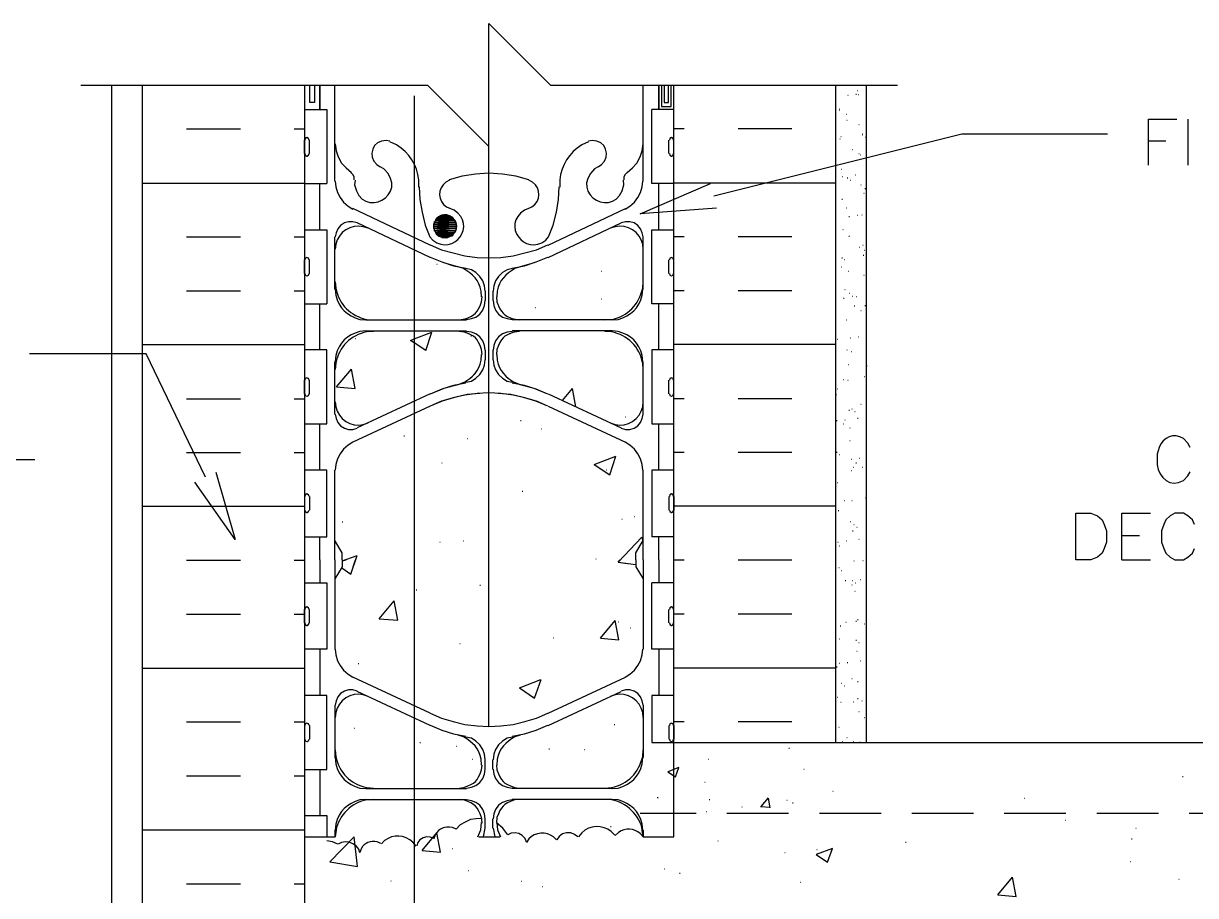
# Model space of a CAD drawing. Header units: millimetres. Extents: x 14 to 201, y 16 to 268.
# Drawn here: x 79 to 139.4, y 199.4 to 244.3 of the extents above; entities that cross this region are included whole.
import ezdxf

# ---------------------------------------------------------------- set-up
doc = ezdxf.new("R2010")
doc.units = ezdxf.units.MM
doc.layers.get('0').update_dxf_attribs({"linetype": 'CONTINUOUS'})

msp = doc.modelspace()

# ---------------------------------------------------------------- linework, layer by layer
at = {"color": 0}
for p, q in [((102.975, 237.976), (102.975, 244.326)), ((102.975, 244.326), (106.15, 241.151)), ((81.9573, 241.151), (99.8001, 241.151)), ((83.5448, 99.8224), (83.5448, 241.151)), ((85.1323, 188.108), (85.1323, 241.151)), ((93.4724, 241.151), (93.4724, 188.108)), ((93.7465, 240.242), (93.7465, 241.151)), ((93.9793, 241.151), (93.9793, 240.242)), ((94.2552, 239.882), (94.2552, 241.151)), ((94.2552, 241.151), (94.2552, 239.882)), ((95.0376, 236.198), (95.0376, 241.151)), ((99.8001, 241.151), (102.975, 237.976)), ((106.15, 241.151), (124.015, 241.151)), ((110.913, 236.198), (110.913, 241.151)), ((111.718, 239.882), (111.718, 241.151)), ((111.718, 241.151), (111.718, 239.882)), ((111.867, 241.151), (111.867, 240.052)), ((111.993, 241.151), (111.993, 240.242)), ((112.226, 240.242), (112.226, 241.151)), ((112.353, 240.052), (112.353, 241.151)), ((112.5, 207.264), (112.5, 241.151)), ((120.84, 207.264), (120.84, 241.151)), ((122.428, 207.264), (122.428, 241.151)), ((99.1235, 240.602), (99.1235, 115.083)), ((93.4724, 239.882), (94.6146, 239.882)), ((93.9793, 240.242), (93.7465, 240.242)), ((94.6146, 239.882), (94.6146, 236.072)), ((112.5, 239.882), (111.358, 239.882)), ((111.358, 236.072), (111.358, 239.882)), ((111.867, 240.052), (112.353, 240.052)), ((111.993, 240.242), (112.226, 240.242)), ((136.948, 237.024), (136.948, 239.396)), ((136.948, 239.396), (138.409, 239.396)), ((138.981, 239.396), (138.981, 237.024)), ((114.554, 235.436), (127.339, 238.633)), ((127.339, 238.633), (134.831, 238.633)), ((93.4724, 237.617), (93.4724, 238.315)), ((93.4724, 238.146), (93.4932, 238.146)), ((93.5136, 238.401), (93.4932, 238.315)), ((93.599, 238.442), (93.5136, 238.401)), ((93.6833, 238.401), (93.599, 238.442)), ((93.599, 238.442), (93.6198, 238.442)), ((93.7052, 238.315), (93.6833, 238.401)), ((93.726, 237.617), (93.726, 238.315)), ((95.0599, 238.125), (95.1011, 237.765)), ((97.875, 238.252), (97.6835, 238.294)), ((98.2126, 238.062), (97.875, 238.231)), ((102.975, 208.089), (102.975, 237.976)), ((108.099, 238.231), (107.76, 238.062)), ((108.289, 238.294), (108.099, 238.252)), ((110.871, 237.765), (110.913, 238.125)), ((112.247, 237.617), (112.247, 238.315)), ((112.29, 238.401), (112.267, 238.315)), ((112.373, 238.442), (112.29, 238.401)), ((112.373, 238.442), (112.396, 238.442)), ((112.459, 238.401), (112.373, 238.442)), ((112.48, 238.315), (112.459, 238.401)), ((112.5, 237.617), (112.5, 238.315)), ((112.5, 238.146), (112.522, 238.146)), ((136.948, 238.274), (137.837, 238.274)), ((93.4724, 237.808), (93.4932, 237.808)), ((93.4932, 237.617), (93.5136, 237.532)), ((93.5136, 237.532), (93.599, 237.49)), ((93.599, 237.49), (93.6833, 237.532)), ((93.599, 237.49), (93.6198, 237.49)), ((93.6833, 237.532), (93.7052, 237.617)), ((95.1011, 237.765), (95.2073, 237.447)), ((95.2073, 237.447), (95.3767, 237.13)), ((110.596, 237.13), (110.765, 237.447)), ((110.765, 237.447), (110.871, 237.765)), ((112.267, 237.617), (112.29, 237.532)), ((112.29, 237.532), (112.373, 237.49)), ((112.373, 237.49), (112.459, 237.532)), ((112.373, 237.49), (112.396, 237.49)), ((112.459, 237.532), (112.48, 237.617)), ((112.5, 237.808), (112.522, 237.808)), ((95.3767, 237.13), (95.6098, 236.877)), ((95.6098, 236.877), (95.8854, 236.644)), ((97.1973, 237.046), (97.3667, 236.94)), ((97.5568, 236.834), (97.3667, 236.94)), ((108.606, 236.94), (108.416, 236.834)), ((108.606, 236.94), (108.775, 237.046)), ((110.087, 236.644), (110.363, 236.877)), ((110.363, 236.877), (110.596, 237.13)), ((95.0599, 236.198), (95.0807, 235.902)), ((95.9693, 236.538), (95.8631, 236.644)), ((96.0328, 236.411), (95.9693, 236.538)), ((96.0328, 236.262), (96.0328, 236.411)), ((96.0755, 236.241), (96.0547, 236.008)), ((99.3567, 235.882), (99.3567, 236.262)), ((100.944, 236.241), (100.754, 236.135)), ((101.6, 236.454), (100.922, 236.262)), ((102.278, 236.558), (101.6, 236.454)), ((102.975, 236.601), (102.278, 236.558)), ((103.674, 236.558), (102.975, 236.601)), ((104.352, 236.454), (103.674, 236.558)), ((105.029, 236.262), (104.352, 236.454)), ((105.22, 236.135), (105.029, 236.241)), ((106.616, 236.262), (106.616, 235.882)), ((109.918, 236.008), (109.897, 236.241)), ((109.983, 236.538), (109.918, 236.411)), ((109.918, 236.411), (109.918, 236.262)), ((110.087, 236.644), (109.983, 236.538)), ((110.871, 235.902), (110.892, 236.198)), ((93.4724, 236.072), (94.6146, 236.072)), ((94.2552, 233.679), (94.2552, 236.072)), ((95.0807, 235.902), (95.166, 235.606)), ((95.166, 235.606), (95.3135, 235.353)), ((99.3771, 235.902), (99.4198, 235.246)), ((106.553, 235.246), (106.595, 235.902)), ((110.639, 235.353), (110.786, 235.606)), ((110.765, 234.505), (114.384, 236.072)), ((110.786, 235.606), (110.871, 235.902)), ((112.5, 236.072), (111.358, 236.072)), ((111.718, 233.679), (111.718, 236.072)), ((95.3135, 235.353), (95.4828, 235.119)), ((95.4828, 235.119), (95.7157, 234.907)), ((95.7157, 234.907), (95.9693, 234.76)), ((99.4198, 235.246), (99.526, 234.59)), ((106.446, 234.59), (106.553, 235.246)), ((109.983, 234.76), (110.236, 234.907)), ((110.236, 234.907), (110.469, 235.119)), ((110.469, 235.119), (110.639, 235.353)), ((99.949, 232.897), (95.9693, 234.781)), ((99.949, 232.897), (95.9693, 234.781)), ((99.526, 234.59), (99.6957, 233.934)), ((101.134, 234.272), (100.266, 234.272)), ((100.266, 234.272), (101.22, 234.188)), ((100.266, 234.272), (101.134, 234.272)), ((101.071, 234.337), (100.352, 234.337)), ((100.352, 234.337), (101.134, 234.272)), ((100.352, 234.337), (101.071, 234.337)), ((100.965, 234.4), (100.435, 234.4)), ((100.435, 234.4), (101.071, 234.337)), ((100.435, 234.4), (100.965, 234.4)), ((100.858, 234.442), (100.542, 234.442)), ((100.542, 234.442), (100.965, 234.4)), ((100.542, 234.442), (100.858, 234.442)), ((100.648, 234.464), (100.858, 234.442)), ((100.648, 234.464), (100.754, 234.464)), ((100.754, 234.464), (100.858, 234.442)), ((100.795, 234.866), (100.987, 234.781)), ((100.858, 234.442), (100.965, 234.4)), ((101.177, 234.696), (100.965, 234.781)), ((100.965, 234.4), (101.071, 234.337)), ((101.071, 234.337), (101.134, 234.272)), ((101.134, 234.272), (101.22, 234.188)), ((105.008, 234.781), (104.796, 234.696)), ((104.987, 234.781), (105.178, 234.866)), ((106.023, 232.897), (110.003, 234.781)), ((106.023, 232.897), (110.003, 234.781)), ((106.279, 233.934), (106.446, 234.59)), ((114.703, 234.801), (110.765, 234.505)), ((93.4724, 233.679), (94.6146, 233.679)), ((94.6146, 233.679), (94.6146, 229.871)), ((95.1865, 233.743), (95.1011, 233.532)), ((95.334, 233.912), (95.1865, 233.743)), ((95.5255, 234.041), (95.334, 233.912)), ((95.7365, 234.104), (95.5255, 234.041)), ((95.9693, 234.104), (95.7365, 234.104)), ((96.1817, 234.041), (95.9693, 234.104)), ((99.949, 232.261), (96.1817, 234.041)), ((99.949, 232.261), (96.1817, 234.041)), ((96.7535, 233.765), (96.4985, 233.849)), ((96.7535, 233.765), (96.4985, 233.849)), ((99.6957, 233.934), (99.9285, 233.32)), ((100.182, 234.124), (100.119, 233.955)), ((101.283, 233.976), (100.119, 233.976)), ((100.119, 233.976), (101.304, 233.871)), ((100.119, 233.976), (101.283, 233.976)), ((100.119, 233.955), (100.119, 233.785)), ((101.304, 233.871), (100.119, 233.871)), ((100.119, 233.871), (101.283, 233.765)), ((100.119, 233.871), (101.304, 233.871)), ((100.119, 233.785), (100.182, 233.616)), ((101.283, 233.765), (100.119, 233.765)), ((100.119, 233.765), (101.261, 233.659)), ((100.119, 233.765), (101.283, 233.765)), ((101.261, 234.082), (100.139, 234.082)), ((100.139, 234.082), (101.283, 233.976)), ((100.139, 234.082), (101.261, 234.082)), ((101.22, 234.188), (100.203, 234.188)), ((100.203, 234.188), (101.261, 234.082)), ((100.203, 234.188), (101.22, 234.188)), ((101.283, 234.041), (101.197, 234.208)), ((101.197, 233.532), (101.283, 233.702)), ((101.22, 234.188), (101.261, 234.082)), ((101.261, 234.082), (101.283, 233.976)), ((101.283, 233.765), (101.261, 233.659)), ((101.304, 233.871), (101.283, 234.041)), ((101.283, 233.976), (101.304, 233.871)), ((101.283, 233.702), (101.304, 233.871)), ((101.304, 233.871), (101.283, 233.765)), ((106.023, 232.261), (109.791, 234.041)), ((106.023, 232.261), (109.791, 234.041)), ((106.046, 233.32), (106.279, 233.934)), ((109.474, 233.849), (109.221, 233.765)), ((109.474, 233.849), (109.221, 233.765)), ((110.003, 234.104), (109.791, 234.041)), ((110.236, 234.104), (110.003, 234.104)), ((110.447, 234.041), (110.236, 234.104)), ((110.639, 233.912), (110.447, 234.041)), ((110.786, 233.743), (110.639, 233.912)), ((110.871, 233.532), (110.786, 233.743)), ((111.358, 229.871), (111.358, 233.679)), ((111.358, 233.679), (112.5, 233.679)), ((95.0376, 230.633), (95.0376, 233.32)), ((95.1011, 233.532), (95.0599, 233.32)), ((99.9285, 233.32), (100.076, 233.15)), ((101.261, 233.659), (100.139, 233.659)), ((100.139, 233.659), (101.22, 233.553)), ((100.139, 233.659), (101.261, 233.659)), ((100.182, 233.616), (100.266, 233.469)), ((101.22, 233.553), (100.203, 233.553)), ((100.203, 233.553), (101.134, 233.469)), ((100.203, 233.553), (101.22, 233.553)), ((100.266, 233.469), (100.415, 233.363)), ((101.134, 233.469), (100.266, 233.469)), ((100.266, 233.469), (101.071, 233.383)), ((100.266, 233.469), (101.134, 233.469)), ((101.071, 233.383), (100.352, 233.383)), ((100.352, 233.383), (100.965, 233.342)), ((100.352, 233.383), (101.071, 233.383)), ((100.415, 233.363), (100.584, 233.299)), ((100.965, 233.342), (100.435, 233.342)), ((100.435, 233.342), (100.858, 233.299)), ((100.435, 233.342), (100.965, 233.342)), ((100.858, 233.299), (100.542, 233.299)), ((100.542, 233.299), (100.754, 233.279)), ((100.542, 233.299), (100.858, 233.299)), ((100.584, 233.299), (100.754, 233.279)), ((100.754, 233.279), (100.648, 233.279)), ((100.754, 233.279), (100.922, 233.32)), ((100.858, 233.299), (100.754, 233.279)), ((100.965, 233.342), (100.858, 233.299)), ((100.922, 233.32), (101.071, 233.405)), ((101.071, 233.383), (100.965, 233.342)), ((101.071, 233.405), (101.197, 233.532)), ((101.134, 233.469), (101.071, 233.383)), ((101.22, 233.553), (101.134, 233.469)), ((101.261, 233.659), (101.22, 233.553)), ((105.897, 233.15), (106.046, 233.32)), ((110.913, 233.32), (110.871, 233.532)), ((110.913, 230.633), (110.913, 233.32)), ((95.0807, 232.94), (95.0599, 232.684)), ((95.0807, 232.94), (95.0599, 232.684)), ((99.949, 232.917), (100.521, 232.664)), ((100.521, 232.664), (101.134, 232.494)), ((101.134, 232.494), (101.727, 232.347)), ((104.225, 232.347), (104.818, 232.494)), ((104.818, 232.494), (105.431, 232.664)), ((105.431, 232.664), (106.003, 232.917)), ((110.913, 232.684), (110.892, 232.94)), ((110.913, 232.684), (110.892, 232.94)), ((93.4724, 231.436), (93.4724, 232.135)), ((93.4724, 231.965), (93.4932, 231.965)), ((93.5136, 232.22), (93.4932, 232.135)), ((93.599, 232.261), (93.5136, 232.22)), ((93.6833, 232.22), (93.599, 232.261)), ((93.599, 232.261), (93.6198, 232.261)), ((93.7052, 232.135), (93.6833, 232.22)), ((93.726, 231.436), (93.726, 232.135)), ((99.949, 232.283), (100.542, 232.029)), ((99.949, 232.283), (100.626, 232.008)), ((100.542, 232.029), (101.155, 231.838)), ((100.626, 232.008), (101.346, 231.796)), ((101.727, 232.347), (102.362, 232.261)), ((102.362, 232.261), (102.975, 232.241)), ((102.975, 232.241), (103.59, 232.261)), ((103.59, 232.261), (104.225, 232.347)), ((104.606, 231.796), (105.325, 232.008)), ((104.796, 231.838), (105.41, 232.029)), ((105.325, 232.008), (106.003, 232.283)), ((105.41, 232.029), (106.003, 232.283)), ((112.247, 231.436), (112.247, 232.135)), ((112.29, 232.22), (112.267, 232.135)), ((112.373, 232.261), (112.29, 232.22)), ((112.373, 232.261), (112.396, 232.261)), ((112.459, 232.22), (112.373, 232.261)), ((112.48, 232.135), (112.459, 232.22)), ((112.5, 231.436), (112.5, 232.135)), ((112.5, 231.965), (112.522, 231.965)), ((93.4724, 231.606), (93.4932, 231.606)), ((93.4932, 231.436), (93.5136, 231.352)), ((93.5136, 231.352), (93.599, 231.309)), ((93.599, 231.309), (93.6833, 231.352)), ((93.599, 231.309), (93.6198, 231.309)), ((93.6833, 231.352), (93.7052, 231.436)), ((101.155, 231.838), (101.79, 231.712)), ((101.663, 231.691), (101.388, 231.775)), ((102.066, 231.626), (101.79, 231.691)), ((102.299, 231.479), (102.066, 231.626)), ((102.509, 231.289), (102.299, 231.479)), ((102.658, 231.056), (102.509, 231.289)), ((103.463, 231.289), (103.314, 231.056)), ((103.674, 231.479), (103.463, 231.289)), ((103.907, 231.626), (103.674, 231.479)), ((104.182, 231.691), (103.907, 231.626)), ((104.162, 231.712), (104.796, 231.838)), ((104.585, 231.775), (104.309, 231.691)), ((112.267, 231.436), (112.29, 231.352)), ((112.29, 231.352), (112.373, 231.309)), ((112.373, 231.309), (112.459, 231.352)), ((112.373, 231.309), (112.396, 231.309)), ((112.459, 231.352), (112.48, 231.436)), ((112.5, 231.606), (112.522, 231.606)), ((95.0599, 231.013), (95.0807, 230.674)), ((95.0599, 231.013), (95.0807, 230.674)), ((102.742, 230.801), (102.658, 231.056)), ((102.785, 230.527), (102.742, 230.801)), ((103.23, 230.801), (103.188, 230.527)), ((103.314, 231.056), (103.23, 230.801)), ((110.892, 230.674), (110.913, 231.013)), ((110.892, 230.674), (110.913, 231.013)), ((95.0599, 230.633), (95.0807, 230.314)), ((95.0599, 230.633), (95.0807, 230.314)), ((102.595, 230.23), (102.574, 230.527)), ((102.595, 229.975), (102.616, 230.23)), ((102.616, 230.23), (102.638, 230.23)), ((102.785, 230.527), (102.785, 230.039)), ((103.167, 230.527), (103.167, 230.039)), ((103.357, 230.23), (103.378, 230.23)), ((103.357, 230.23), (103.378, 229.975)), ((103.4, 230.527), (103.378, 230.23)), ((110.871, 230.314), (110.892, 230.633)), ((110.871, 230.314), (110.892, 230.633)), ((93.4724, 229.871), (94.6146, 229.871)), ((94.2552, 227.499), (94.2552, 229.871)), ((102.509, 229.342), (102.658, 229.552)), ((102.658, 229.552), (102.742, 229.785)), ((102.742, 229.785), (102.785, 230.039)), ((103.188, 230.039), (103.23, 229.785)), ((103.23, 229.785), (103.314, 229.552)), ((103.314, 229.552), (103.463, 229.342)), ((112.5, 229.871), (111.358, 229.871)), ((111.718, 227.499), (111.718, 229.871)), ((96.3291, 229.066), (96.6251, 229.045)), ((96.3291, 229.066), (96.6251, 229.045)), ((96.6251, 229.045), (101.812, 229.045)), ((96.6251, 229.045), (101.431, 229.045)), ((96.6886, 229.066), (97.0276, 229.045)), ((96.6886, 229.066), (97.0276, 229.045)), ((101.431, 229.045), (101.833, 229.108)), ((101.431, 229.045), (101.684, 229.066)), ((101.812, 229.066), (102.066, 229.108)), ((102.066, 229.108), (102.299, 229.193)), ((102.299, 229.193), (102.509, 229.342)), ((103.463, 229.342), (103.674, 229.193)), ((103.674, 229.193), (103.907, 229.108)), ((103.907, 229.108), (104.162, 229.066)), ((104.14, 229.108), (104.542, 229.045)), ((109.325, 229.045), (104.162, 229.045)), ((104.289, 229.066), (104.542, 229.045)), ((109.325, 229.045), (104.542, 229.045)), ((108.945, 229.045), (109.284, 229.066)), ((108.945, 229.045), (109.284, 229.066)), ((109.325, 229.045), (109.621, 229.066)), ((109.325, 229.045), (109.621, 229.066)), ((96.6251, 228.473), (96.3291, 228.451)), ((96.6251, 228.473), (96.3291, 228.451)), ((96.6251, 228.473), (101.812, 228.473)), ((96.6251, 228.473), (101.431, 228.473)), ((97.0276, 228.451), (96.6886, 228.431)), ((97.0276, 228.451), (96.6886, 228.431)), ((101.684, 228.431), (101.431, 228.451)), ((101.706, 228.41), (101.431, 228.451)), ((101.96, 228.324), (101.706, 228.41)), ((102.066, 228.41), (101.812, 228.451)), ((102.299, 228.324), (102.066, 228.41)), ((102.509, 228.177), (102.299, 228.324)), ((103.674, 228.324), (103.463, 228.177)), ((103.907, 228.41), (103.674, 228.324)), ((104.162, 228.451), (103.907, 228.41)), ((104.267, 228.41), (104.013, 228.324)), ((109.325, 228.473), (104.162, 228.473)), ((104.542, 228.451), (104.267, 228.41)), ((104.542, 228.451), (104.289, 228.431)), ((109.325, 228.473), (104.542, 228.473)), ((109.284, 228.431), (108.945, 228.451)), ((109.284, 228.431), (108.945, 228.451)), ((109.621, 228.451), (109.325, 228.473)), ((109.621, 228.451), (109.325, 228.473)), ((102.658, 227.965), (102.509, 228.177)), ((102.742, 227.732), (102.658, 227.965)), ((102.785, 227.478), (102.742, 227.732)), ((103.23, 227.732), (103.188, 227.478)), ((103.314, 227.965), (103.23, 227.732)), ((103.463, 228.177), (103.314, 227.965)), ((85.3225, 227.288), (79.3115, 227.288)), ((88.3708, 220.938), (85.3225, 227.288)), ((94.6146, 227.499), (93.4724, 227.499)), ((94.6146, 223.689), (94.6146, 227.499)), ((95.0807, 227.203), (95.0599, 226.886)), ((95.0807, 227.203), (95.0599, 226.886)), ((102.574, 226.97), (102.595, 227.266)), ((102.616, 227.266), (102.595, 227.521)), ((102.785, 227.478), (102.785, 226.992)), ((103.167, 227.478), (103.167, 226.992)), ((103.378, 227.521), (103.357, 227.266)), ((103.378, 227.266), (103.4, 226.97)), ((110.892, 226.886), (110.871, 227.203)), ((110.892, 226.886), (110.871, 227.203)), ((112.5, 227.499), (111.358, 227.499)), ((111.358, 227.499), (111.358, 223.689)), ((95.0376, 224.177), (95.0376, 226.886)), ((95.0807, 226.822), (95.0599, 226.483)), ((95.0807, 226.822), (95.0599, 226.483)), ((102.509, 226.23), (102.658, 226.463)), ((102.658, 226.463), (102.742, 226.716)), ((102.742, 226.716), (102.785, 226.992)), ((103.188, 226.992), (103.23, 226.716)), ((103.23, 226.716), (103.314, 226.463)), ((103.314, 226.463), (103.463, 226.23)), ((110.913, 226.483), (110.892, 226.822)), ((110.913, 226.483), (110.892, 226.822)), ((110.913, 224.177), (110.913, 226.886)), ((93.4724, 225.235), (93.4724, 225.933)), ((93.5136, 226.018), (93.4932, 225.933)), ((93.599, 226.06), (93.5136, 226.018)), ((93.6833, 226.018), (93.599, 226.06)), ((93.599, 226.06), (93.6198, 226.06)), ((93.7052, 225.933), (93.6833, 226.018)), ((93.726, 225.235), (93.726, 225.933)), ((101.388, 225.721), (101.727, 225.848)), ((101.727, 225.848), (102.045, 226.06)), ((101.79, 225.828), (102.066, 225.891)), ((102.045, 226.06), (102.299, 226.334)), ((102.066, 225.891), (102.299, 226.038)), ((102.299, 226.038), (102.509, 226.23)), ((103.463, 226.23), (103.674, 226.038)), ((103.674, 226.334), (103.929, 226.06)), ((103.674, 226.038), (103.907, 225.891)), ((103.907, 225.891), (104.182, 225.828)), ((103.929, 226.06), (104.246, 225.848)), ((104.246, 225.848), (104.585, 225.721)), ((112.247, 225.235), (112.247, 225.933)), ((112.29, 226.018), (112.267, 225.933)), ((112.373, 226.06), (112.29, 226.018)), ((112.373, 226.06), (112.396, 226.06)), ((112.459, 226.018), (112.373, 226.06)), ((112.48, 225.933), (112.459, 226.018)), ((112.5, 225.235), (112.5, 225.933)), ((93.4724, 225.764), (93.4932, 225.764)), ((93.4724, 225.425), (93.4932, 225.425)), ((93.4932, 225.235), (93.5136, 225.149)), ((93.6833, 225.149), (93.7052, 225.235)), ((99.949, 225.235), (96.1817, 223.478)), ((99.949, 225.235), (96.1817, 223.478)), ((100.648, 225.509), (99.949, 225.213)), ((100.542, 225.468), (99.949, 225.213)), ((101.155, 225.658), (100.542, 225.468)), ((101.388, 225.701), (100.648, 225.509)), ((101.79, 225.785), (101.155, 225.658)), ((101.388, 225.721), (101.663, 225.805)), ((102.362, 225.256), (101.727, 225.171)), ((102.509, 225.256), (101.854, 225.192)), ((102.975, 225.276), (102.362, 225.256)), ((103.59, 225.256), (102.975, 225.276)), ((104.097, 225.192), (103.441, 225.256)), ((104.225, 225.171), (103.59, 225.256)), ((104.796, 225.658), (104.162, 225.785)), ((104.309, 225.805), (104.585, 225.721)), ((105.304, 225.509), (104.563, 225.701)), ((105.41, 225.468), (104.796, 225.658)), ((106.003, 225.213), (105.304, 225.509)), ((106.003, 225.213), (105.41, 225.468)), ((106.023, 225.235), (109.791, 223.478)), ((106.023, 225.235), (109.791, 223.478)), ((112.267, 225.235), (112.29, 225.149)), ((112.459, 225.149), (112.48, 225.235)), ((112.5, 225.764), (112.522, 225.764)), ((112.5, 225.425), (112.522, 225.425)), ((93.5136, 225.149), (93.599, 225.108)), ((93.599, 225.108), (93.6833, 225.149)), ((93.599, 225.108), (93.6198, 225.108)), ((95.0599, 224.812), (95.0807, 224.557)), ((95.0599, 224.812), (95.0807, 224.557)), ((100.521, 224.853), (99.949, 224.599)), ((100.562, 224.853), (99.949, 224.599)), ((101.134, 225.022), (100.521, 224.853)), ((101.197, 225.045), (100.562, 224.853)), ((101.727, 225.171), (101.134, 225.022)), ((101.854, 225.192), (101.197, 225.045)), ((104.754, 225.045), (104.097, 225.192)), ((104.818, 225.022), (104.225, 225.171)), ((105.388, 224.853), (104.754, 225.045)), ((105.431, 224.853), (104.818, 225.022)), ((106.003, 224.599), (105.388, 224.853)), ((106.003, 224.599), (105.431, 224.853)), ((110.892, 224.557), (110.913, 224.812)), ((110.892, 224.557), (110.913, 224.812)), ((112.29, 225.149), (112.373, 225.108)), ((112.373, 225.108), (112.459, 225.149)), ((112.373, 225.108), (112.396, 225.108)), ((95.0599, 224.177), (95.1011, 223.964)), ((99.949, 224.599), (95.9693, 222.736)), ((99.949, 224.599), (95.9693, 222.736)), ((106.023, 224.599), (110.003, 222.736)), ((106.023, 224.599), (110.003, 222.736)), ((110.871, 223.964), (110.913, 224.177)), ((93.4724, 223.689), (94.6146, 223.689)), ((94.2552, 221.298), (94.2552, 223.689)), ((95.1011, 223.964), (95.1865, 223.754)), ((95.1865, 223.754), (95.334, 223.584)), ((95.334, 223.584), (95.5255, 223.457)), ((95.5255, 223.457), (95.7365, 223.392)), ((95.9693, 223.392), (96.1817, 223.457)), ((96.4985, 223.647), (96.7535, 223.731)), ((96.4985, 223.647), (96.7535, 223.731)), ((109.221, 223.731), (109.474, 223.647)), ((109.221, 223.731), (109.474, 223.647)), ((109.791, 223.457), (110.003, 223.392)), ((110.236, 223.392), (110.447, 223.457)), ((110.447, 223.457), (110.639, 223.584)), ((110.639, 223.584), (110.786, 223.754)), ((110.786, 223.754), (110.871, 223.964)), ((111.358, 223.689), (112.5, 223.689)), ((111.718, 221.298), (111.718, 223.689)), ((95.7365, 223.392), (95.9693, 223.392)), ((110.003, 223.392), (110.236, 223.392)), ((138.981, 222.695), (138.748, 222.928)), ((95.4828, 222.377), (95.3135, 222.144)), ((95.7157, 222.589), (95.4828, 222.377)), ((95.9693, 222.736), (95.7157, 222.589)), ((110.236, 222.589), (109.983, 222.736)), ((110.469, 222.377), (110.236, 222.589)), ((110.639, 222.144), (110.469, 222.377)), ((137.499, 222.462), (137.393, 222.123)), ((139.087, 222.462), (138.981, 222.695)), ((78.2327, 221.847), (79.5874, 221.847)), ((95.0807, 221.594), (95.0599, 221.298)), ((95.166, 221.89), (95.0807, 221.594)), ((95.3135, 222.144), (95.166, 221.89)), ((110.786, 221.89), (110.639, 222.144)), ((110.871, 221.594), (110.786, 221.89)), ((110.892, 221.298), (110.871, 221.594)), ((137.393, 222.123), (137.393, 221.572)), ((88.9, 221.192), (89.8948, 217.72)), ((94.6146, 221.298), (93.4724, 221.298)), ((94.6146, 217.868), (94.6146, 221.298)), ((95.0376, 216.683), (95.0376, 221.298)), ((110.913, 216.683), (110.913, 221.298)), ((112.5, 221.298), (111.358, 221.298)), ((111.358, 221.298), (111.358, 217.868)), ((138.748, 220.769), (138.981, 221.002)), ((138.981, 221.002), (139.087, 221.212)), ((89.8948, 217.72), (87.8209, 220.683)), ((93.4724, 219.943), (93.4724, 219.244)), ((93.5136, 220.027), (93.4932, 219.943)), ((93.599, 220.07), (93.5136, 220.027)), ((93.6833, 220.027), (93.599, 220.07)), ((93.599, 220.07), (93.6198, 220.07)), ((93.7052, 219.943), (93.6833, 220.027)), ((93.726, 219.943), (93.726, 219.244)), ((112.247, 219.943), (112.247, 219.244)), ((112.29, 220.027), (112.267, 219.943)), ((112.373, 220.07), (112.29, 220.027)), ((112.373, 220.07), (112.396, 220.07)), ((112.459, 220.027), (112.373, 220.07)), ((112.48, 219.943), (112.459, 220.027)), ((112.5, 219.943), (112.5, 219.244)), ((93.4724, 219.773), (93.4932, 219.773)), ((93.4724, 219.414), (93.4932, 219.414)), ((93.4932, 219.244), (93.5136, 219.159)), ((93.6833, 219.159), (93.7052, 219.244)), ((112.267, 219.244), (112.29, 219.159)), ((112.459, 219.159), (112.48, 219.244)), ((112.5, 219.773), (112.522, 219.773)), ((112.5, 219.414), (112.522, 219.414)), ((93.5136, 219.159), (93.599, 219.118)), ((93.599, 219.118), (93.6833, 219.159)), ((93.599, 219.118), (93.6198, 219.118)), ((112.29, 219.159), (112.373, 219.118)), ((112.373, 219.118), (112.459, 219.159)), ((112.373, 219.118), (112.396, 219.118)), ((133.201, 216.683), (133.201, 219.075)), ((133.201, 219.075), (133.985, 219.075)), ((133.985, 219.075), (134.324, 218.948)), ((134.324, 218.948), (134.557, 218.736)), ((134.557, 218.736), (134.662, 218.503)), ((135.573, 216.683), (135.573, 219.075)), ((135.573, 219.075), (137.054, 219.075)), ((137.837, 218.736), (137.732, 218.503)), ((138.07, 218.948), (137.837, 218.736)), ((138.303, 219.075), (138.07, 218.948)), ((138.748, 219.075), (138.303, 219.075)), ((138.981, 218.948), (138.748, 219.075)), ((139.214, 218.736), (138.981, 218.948)), ((139.32, 218.503), (139.214, 218.736)), ((134.662, 218.503), (134.789, 218.166)), ((134.789, 218.166), (134.789, 217.594)), ((137.732, 218.503), (137.626, 218.166)), ((137.626, 218.166), (137.626, 217.594)), ((93.4724, 217.868), (94.6146, 217.868)), ((94.2552, 216.683), (94.2552, 217.868)), ((95.4193, 217.042), (95.0376, 217.678)), ((110.532, 217.042), (110.913, 217.678)), ((112.5, 217.868), (111.358, 217.868)), ((111.718, 216.683), (111.718, 217.868)), ((134.789, 217.594), (134.662, 217.255)), ((135.573, 217.933), (136.482, 217.933)), ((137.626, 217.594), (137.732, 217.255)), ((95.4193, 216.683), (95.4193, 217.042)), ((110.532, 216.683), (110.532, 217.042)), ((134.324, 216.809), (133.985, 216.683)), ((134.557, 217.022), (134.324, 216.809)), ((134.662, 217.255), (134.557, 217.022)), ((137.732, 217.255), (137.837, 217.022)), ((137.837, 217.022), (138.07, 216.809)), ((138.07, 216.809), (138.303, 216.683)), ((138.748, 216.683), (138.981, 216.809)), ((138.981, 216.809), (139.214, 217.022)), ((139.214, 217.022), (139.32, 217.255)), ((94.2552, 216.683), (94.2552, 215.497)), ((95.0376, 216.683), (95.0376, 212.069)), ((95.4193, 216.323), (95.0376, 215.688)), ((95.4193, 216.683), (95.4193, 216.323)), ((110.532, 216.683), (110.532, 216.323)), ((110.532, 216.323), (110.913, 215.688)), ((110.913, 216.683), (110.913, 212.069)), ((111.718, 216.683), (111.718, 215.497)), ((133.985, 216.683), (133.201, 216.683)), ((135.573, 216.683), (137.054, 216.683)), ((138.303, 216.683), (138.748, 216.683)), ((93.4724, 215.497), (94.6146, 215.497)), ((94.6146, 215.497), (94.6146, 212.069)), ((112.5, 215.497), (111.358, 215.497)), ((111.358, 212.069), (111.358, 215.497)), ((93.4724, 213.423), (93.4724, 214.122)), ((93.4724, 213.953), (93.4932, 213.953)), ((93.5136, 214.206), (93.4932, 214.122)), ((93.599, 214.249), (93.5136, 214.206)), ((93.6833, 214.206), (93.599, 214.249)), ((93.599, 214.249), (93.6198, 214.249)), ((93.7052, 214.122), (93.6833, 214.206)), ((93.726, 213.423), (93.726, 214.122)), ((112.247, 213.423), (112.247, 214.122)), ((112.29, 214.206), (112.267, 214.122)), ((112.373, 214.249), (112.29, 214.206)), ((112.373, 214.249), (112.396, 214.249)), ((112.459, 214.206), (112.373, 214.249)), ((112.48, 214.122), (112.459, 214.206)), ((112.5, 213.423), (112.5, 214.122)), ((112.5, 213.953), (112.522, 213.953)), ((93.4724, 213.593), (93.4932, 213.593)), ((93.4932, 213.423), (93.5136, 213.338)), ((93.5136, 213.338), (93.599, 213.297)), ((93.599, 213.297), (93.6833, 213.338)), ((93.599, 213.297), (93.6198, 213.297)), ((93.6833, 213.338), (93.7052, 213.423)), ((112.267, 213.423), (112.29, 213.338)), ((112.29, 213.338), (112.373, 213.297)), ((112.373, 213.297), (112.459, 213.338)), ((112.373, 213.297), (112.396, 213.297)), ((112.459, 213.338), (112.48, 213.423)), ((112.5, 213.593), (112.522, 213.593)), ((94.6146, 212.069), (93.4724, 212.069)), ((94.2552, 212.069), (94.2552, 209.677)), ((95.0599, 212.069), (95.0807, 211.773)), ((110.871, 211.773), (110.892, 212.069)), ((112.5, 212.069), (111.358, 212.069)), ((111.718, 212.069), (111.718, 209.677)), ((95.0807, 211.773), (95.166, 211.477)), ((95.166, 211.477), (95.3135, 211.221)), ((110.639, 211.221), (110.786, 211.477)), ((110.786, 211.477), (110.871, 211.773)), ((95.3135, 211.221), (95.4828, 210.989)), ((95.4828, 210.989), (95.7157, 210.778)), ((95.7157, 210.778), (95.9693, 210.629)), ((109.983, 210.629), (110.236, 210.778)), ((110.236, 210.778), (110.469, 210.989)), ((110.469, 210.989), (110.639, 211.221)), ((99.949, 208.767), (95.9693, 210.629)), ((106.023, 208.767), (110.003, 210.629)), ((94.6146, 209.677), (93.4724, 209.677)), ((94.6146, 205.867), (94.6146, 209.677)), ((95.1865, 209.613), (95.1011, 209.401)), ((95.334, 209.783), (95.1865, 209.613)), ((95.5255, 209.91), (95.334, 209.783)), ((95.7365, 209.973), (95.5255, 209.91)), ((95.9693, 209.973), (95.7365, 209.973)), ((96.1817, 209.91), (95.9693, 209.973)), ((99.949, 208.132), (96.1817, 209.889)), ((96.7535, 209.634), (96.4985, 209.719)), ((106.023, 208.132), (109.791, 209.889)), ((109.474, 209.719), (109.221, 209.634)), ((110.003, 209.973), (109.791, 209.91)), ((110.236, 209.973), (110.003, 209.973)), ((110.447, 209.91), (110.236, 209.973)), ((110.639, 209.783), (110.447, 209.91)), ((110.786, 209.613), (110.639, 209.783)), ((110.871, 209.401), (110.786, 209.613)), ((112.5, 209.677), (111.358, 209.677)), ((111.358, 209.677), (111.358, 207.264)), ((95.0376, 209.19), (95.0376, 206.481)), ((95.1011, 209.401), (95.0599, 209.19)), ((110.913, 209.19), (110.871, 209.401)), ((110.913, 209.19), (110.913, 206.481)), ((95.0807, 208.808), (95.0599, 208.555)), ((99.949, 208.767), (100.521, 208.512)), ((100.521, 208.512), (101.134, 208.343)), ((101.134, 208.343), (101.727, 208.195)), ((104.225, 208.195), (104.818, 208.343)), ((104.818, 208.343), (105.431, 208.512)), ((105.431, 208.512), (106.003, 208.767)), ((110.913, 208.555), (110.892, 208.808)), ((93.4724, 208.132), (93.4724, 207.433)), ((93.4724, 207.942), (93.4932, 207.942)), ((93.5136, 208.216), (93.4932, 208.132)), ((93.599, 208.259), (93.5136, 208.216)), ((93.6833, 208.216), (93.599, 208.259)), ((93.599, 208.259), (93.6198, 208.259)), ((93.7052, 208.132), (93.6833, 208.216)), ((93.726, 208.132), (93.726, 207.433)), ((99.949, 208.153), (100.542, 207.899)), ((100.542, 207.899), (101.155, 207.709)), ((101.155, 207.709), (101.79, 207.582)), ((101.727, 208.195), (102.362, 208.111)), ((102.362, 208.111), (102.975, 208.089)), ((102.975, 208.089), (103.59, 208.111)), ((103.59, 208.111), (104.225, 208.195)), ((104.162, 207.582), (104.796, 207.709)), ((104.796, 207.709), (105.41, 207.899)), ((105.41, 207.899), (106.003, 208.153)), ((112.247, 208.132), (112.247, 207.433)), ((112.29, 208.216), (112.267, 208.132)), ((112.373, 208.259), (112.29, 208.216)), ((112.373, 208.259), (112.396, 208.259)), ((112.459, 208.216), (112.373, 208.259)), ((112.48, 208.132), (112.459, 208.216)), ((112.5, 208.132), (112.5, 207.433)), ((112.5, 207.942), (112.522, 207.942)), ((93.4724, 207.603), (93.4932, 207.603)), ((93.4932, 207.433), (93.5136, 207.349)), ((93.5136, 207.349), (93.599, 207.307)), ((93.599, 207.307), (93.6833, 207.349)), ((93.599, 207.307), (93.6198, 207.307)), ((93.6833, 207.349), (93.7052, 207.433)), ((101.663, 207.56), (101.388, 207.646)), ((102.066, 207.476), (101.79, 207.54)), ((102.299, 207.327), (102.066, 207.476)), ((102.509, 207.137), (102.299, 207.327)), ((102.658, 206.904), (102.509, 207.137)), ((103.463, 207.137), (103.314, 206.904)), ((103.674, 207.327), (103.463, 207.137)), ((103.907, 207.476), (103.674, 207.327)), ((104.182, 207.54), (103.907, 207.476)), ((104.585, 207.646), (104.309, 207.56)), ((111.358, 207.264), (175.26, 207.264)), ((112.267, 207.433), (112.29, 207.349)), ((112.29, 207.349), (112.373, 207.307)), ((112.373, 207.307), (112.459, 207.349)), ((112.373, 207.307), (112.396, 207.307)), ((112.459, 207.349), (112.48, 207.433)), ((112.5, 207.603), (112.522, 207.603)), ((112.5, 202.395), (112.5, 207.264)), ((95.0599, 206.883), (95.0807, 206.544)), ((102.742, 206.651), (102.658, 206.904)), ((102.785, 206.375), (102.742, 206.651)), ((103.23, 206.651), (103.188, 206.375)), ((103.314, 206.904), (103.23, 206.651)), ((110.892, 206.544), (110.913, 206.883)), ((95.0599, 206.481), (95.0807, 206.163)), ((102.595, 206.099), (102.574, 206.396)), ((102.595, 205.846), (102.616, 206.099)), ((102.742, 205.633), (102.785, 205.889)), ((102.785, 205.889), (102.785, 206.375)), ((103.167, 205.889), (103.167, 206.375)), ((103.188, 205.889), (103.23, 205.633)), ((103.357, 206.099), (103.378, 205.846)), ((103.4, 206.396), (103.378, 206.099)), ((110.871, 206.163), (110.892, 206.481)), ((93.4724, 205.867), (94.6146, 205.867)), ((94.2552, 205.867), (94.2552, 203.496)), ((102.509, 205.19), (102.658, 205.401)), ((102.658, 205.401), (102.742, 205.633)), ((103.23, 205.633), (103.314, 205.401)), ((103.314, 205.401), (103.463, 205.19)), ((96.3291, 204.914), (96.6251, 204.894)), ((96.6251, 204.894), (101.812, 204.894)), ((96.6886, 204.936), (97.0276, 204.914)), ((101.431, 204.914), (101.684, 204.936)), ((101.812, 204.914), (102.066, 204.957)), ((102.066, 204.957), (102.299, 205.041)), ((102.299, 205.041), (102.509, 205.19)), ((103.463, 205.19), (103.674, 205.041)), ((103.674, 205.041), (103.907, 204.957)), ((103.907, 204.957), (104.162, 204.914)), ((109.325, 204.894), (104.162, 204.894)), ((104.289, 204.936), (104.542, 204.914)), ((108.945, 204.914), (109.284, 204.936)), ((109.325, 204.894), (109.621, 204.914)), ((96.6251, 204.322), (96.3291, 204.301)), ((96.6251, 204.322), (101.812, 204.322)), ((97.0276, 204.322), (96.6886, 204.301)), ((101.684, 204.301), (101.431, 204.322)), ((102.066, 204.258), (101.812, 204.301)), ((102.299, 204.174), (102.066, 204.258)), ((102.509, 204.026), (102.299, 204.174)), ((103.674, 204.174), (103.463, 204.026)), ((103.907, 204.258), (103.674, 204.174)), ((104.162, 204.301), (103.907, 204.258)), ((109.325, 204.322), (104.162, 204.322)), ((104.542, 204.322), (104.289, 204.301)), ((109.284, 204.301), (108.945, 204.322)), ((109.621, 204.301), (109.325, 204.322)), ((93.4724, 203.496), (94.6146, 203.496)), ((94.6146, 203.496), (94.6146, 202.395)), ((102.658, 203.813), (102.509, 204.026)), ((102.742, 203.58), (102.658, 203.813)), ((102.785, 203.327), (102.742, 203.58)), ((103.23, 203.58), (103.188, 203.327)), ((103.314, 203.813), (103.23, 203.58)), ((103.463, 204.026), (103.314, 203.813)), ((110.765, 203.623), (113.644, 203.623)), ((115.232, 203.623), (118.407, 203.623)), ((119.994, 203.623), (123.169, 203.623)), ((124.757, 203.623), (127.932, 203.623)), ((129.519, 203.623), (132.694, 203.623)), ((134.282, 203.623), (137.457, 203.623)), ((139.044, 203.623), (142.219, 203.623)), ((95.0807, 203.051), (95.0599, 202.734)), ((102.552, 202.755), (102.595, 203.137)), ((102.616, 203.137), (102.595, 203.39)), ((102.616, 203.137), (102.638, 203.137)), ((102.785, 202.84), (102.785, 203.327)), ((103.167, 202.84), (103.167, 203.327)), ((103.378, 203.39), (103.357, 203.137)), ((103.357, 203.137), (103.378, 203.137)), ((103.378, 203.137), (103.42, 202.755)), ((110.892, 202.734), (110.871, 203.051)), ((93.4724, 202.395), (95.0599, 202.395)), ((95.0376, 202.734), (95.0376, 202.395)), ((95.1011, 202.734), (95.0599, 202.395)), ((102.405, 202.395), (102.552, 202.755)), ((102.446, 202.395), (103.527, 202.395)), ((102.701, 202.395), (102.785, 202.84)), ((103.188, 202.84), (103.271, 202.395)), ((103.42, 202.755), (103.568, 202.395)), ((110.913, 202.395), (110.871, 202.734)), ((110.913, 202.734), (110.913, 202.395)), ((110.913, 202.395), (112.5, 202.395))]:
    msp.add_line(p, q, dxfattribs=at)
at = {"color": 252}
for p, q in [((121.455, 240.622), (121.475, 240.622)), ((121.878, 240.687), (121.898, 240.687)), ((121.941, 240.877), (121.962, 240.877)), ((121.984, 240.665), (122.005, 240.665)), ((121.01, 239.925), (121.03, 239.925)), ((121.03, 239.861), (121.053, 239.861)), ((121.369, 239.649), (121.392, 239.649)), ((121.412, 239.331), (121.433, 239.331)), ((122.025, 239.12), (122.047, 239.12)), ((87.3965, 238.887), (90.1707, 238.887)), ((92.9432, 238.887), (93.4724, 238.887)), ((113.029, 238.887), (112.5, 238.887)), ((118.576, 238.887), (115.804, 238.887)), ((121.095, 238.505), (121.116, 238.505)), ((122.195, 238.633), (122.217, 238.633)), ((122.217, 238.591), (122.238, 238.591)), ((121.053, 238.379), (121.073, 238.379)), ((122.364, 238.464), (122.386, 238.464)), ((121.688, 237.829), (121.708, 237.829)), ((122.025, 237.617), (122.047, 237.617)), ((122.089, 237.553), (122.111, 237.553)), ((121.116, 236.813), (121.136, 236.813)), ((85.1323, 236.092), (93.4724, 236.092)), ((120.84, 236.092), (112.5, 236.092)), ((121.179, 236.431), (121.2, 236.431)), ((121.433, 236.368), (121.455, 236.368)), ((121.582, 236.241), (121.602, 236.241)), ((121.835, 236.517), (121.857, 236.517)), ((122.131, 236.008), (122.154, 236.008)), ((122.28, 235.585), (122.301, 235.585)), ((122.344, 235.818), (122.364, 235.818)), ((121.158, 235.267), (121.179, 235.267)), ((121.392, 234.823), (121.412, 234.823)), ((121.518, 234.378), (121.539, 234.378)), ((121.941, 234.442), (121.962, 234.442)), ((122.174, 234.464), (122.195, 234.464)), ((121.2, 233.702), (121.222, 233.702)), ((87.3965, 233.32), (90.1707, 233.32)), ((92.9432, 233.32), (93.4724, 233.32)), ((113.029, 233.32), (112.5, 233.32)), ((118.576, 233.32), (115.804, 233.32)), ((121.518, 233.363), (121.539, 233.363)), ((122.047, 232.791), (122.068, 232.791)), ((122.238, 232.897), (122.258, 232.897)), ((122.321, 232.643), (122.344, 232.643)), ((100.288, 231.924), (100.309, 231.924)), ((121.158, 232.241), (121.179, 232.241)), ((121.263, 232.155), (121.285, 232.155)), ((122.258, 232.388), (122.28, 232.388)), ((108.755, 231.563), (108.775, 231.563)), ((121.136, 231.775), (121.158, 231.775)), ((121.475, 231.563), (121.496, 231.563)), ((122.28, 231.352), (122.301, 231.352)), ((87.3965, 230.547), (90.1707, 230.547)), ((92.9432, 230.547), (93.4724, 230.547)), ((108.775, 230.124), (108.796, 230.124)), ((113.029, 230.547), (112.5, 230.547)), ((118.576, 230.547), (115.804, 230.547)), ((121.243, 230.167), (121.263, 230.167)), ((121.306, 230.61), (121.328, 230.61)), ((121.539, 230.42), (121.559, 230.42)), ((121.688, 230.271), (121.708, 230.271)), ((121.898, 230.251), (121.921, 230.251)), ((105.347, 229.679), (105.368, 229.679)), ((121.792, 229.765), (121.815, 229.765)), ((122.131, 229.532), (122.154, 229.532)), ((122.344, 229.785), (122.364, 229.785)), ((122.386, 229.638), (122.407, 229.638)), ((121.369, 229.045), (121.392, 229.045)), ((99.1235, 228.071), (100.033, 228.41)), ((99.7162, 227.458), (100.033, 228.41)), ((122.386, 228.24), (122.407, 228.24)), ((85.1323, 227.774), (93.4724, 227.774)), ((96.0755, 228.092), (96.096, 228.092)), ((98.9334, 227.987), (99.1235, 228.071)), ((99.1235, 227.858), (98.9334, 227.987)), ((99.7162, 227.458), (99.1235, 227.858)), ((102.045, 228.22), (102.066, 228.22)), ((120.84, 227.774), (112.5, 227.774)), ((120.926, 228.05), (120.946, 228.05)), ((121.582, 228.114), (121.602, 228.114)), ((121.984, 228.177), (122.005, 228.177)), ((121.412, 227.499), (121.433, 227.499)), ((121.624, 227.415), (121.645, 227.415)), ((95.1234, 225.594), (95.8854, 226.504)), ((96.0755, 225.509), (95.8854, 226.504)), ((121.496, 226.737), (121.518, 226.737)), ((122.428, 226.673), (122.45, 226.673)), ((121.222, 225.975), (121.243, 225.975)), ((121.455, 225.933), (121.475, 225.933)), ((122.321, 226.123), (122.344, 226.123)), ((95.1234, 225.594), (96.0755, 225.509)), ((106.765, 224.896), (107.272, 225.509)), ((107.442, 224.557), (107.272, 225.509)), ((120.926, 225.488), (120.946, 225.488)), ((87.3965, 224.98), (90.1707, 224.98)), ((92.9432, 224.98), (93.4724, 224.98)), ((113.029, 224.98), (112.5, 224.98)), ((118.576, 224.98), (115.804, 224.98)), ((120.862, 225.192), (120.883, 225.192)), ((122.131, 224.706), (122.154, 224.706)), ((110.003, 224.05), (110.024, 224.05)), ((121.518, 224.387), (121.539, 224.387)), ((121.666, 224.451), (121.688, 224.451)), ((121.815, 224.324), (121.835, 224.324)), ((104.606, 223.858), (104.626, 223.858)), ((105.664, 223.435), (105.684, 223.435)), ((120.883, 223.858), (120.904, 223.858)), ((121.222, 223.689), (121.243, 223.689)), ((121.306, 223.901), (121.328, 223.901)), ((121.559, 223.478), (121.582, 223.478)), ((121.962, 223.986), (121.984, 223.986)), ((98.5943, 223.076), (98.6151, 223.076)), ((101.854, 222.928), (101.876, 222.928)), ((121.559, 222.822), (121.582, 222.822)), ((87.3965, 222.207), (90.1707, 222.207)), ((92.9432, 222.207), (93.4724, 222.207)), ((113.029, 222.207), (112.5, 222.207)), ((118.576, 222.207), (115.804, 222.207)), ((120.883, 222.229), (120.904, 222.229)), ((100.542, 221.678), (100.562, 221.678)), ((108.395, 221.594), (109.517, 222.017)), ((108.395, 221.594), (109.198, 221.065)), ((109.198, 221.065), (109.517, 222.017)), ((121.03, 222.101), (121.053, 222.101)), ((121.624, 221.87), (121.645, 221.87)), ((121.878, 221.678), (121.898, 221.678)), ((122.047, 221.911), (122.068, 221.911)), ((109.008, 221.318), (109.029, 221.318)), ((121.624, 221.276), (121.645, 221.276)), ((121.729, 221.445), (121.751, 221.445)), ((122.217, 221.445), (122.238, 221.445)), ((120.926, 220.663), (120.946, 220.663)), ((104.691, 220.217), (104.712, 220.217)), ((122.364, 219.88), (122.386, 219.88)), ((85.1323, 219.435), (93.4724, 219.435)), ((120.84, 219.435), (112.5, 219.435)), ((120.967, 219.222), (120.989, 219.222)), ((121.285, 219.731), (121.306, 219.731)), ((121.666, 219.731), (121.688, 219.731)), ((95.4193, 218.63), (95.4401, 218.63)), ((109.813, 218.779), (109.834, 218.779)), ((110.447, 218.906), (110.469, 218.906)), ((121.582, 218.652), (121.602, 218.652)), ((121.708, 218.166), (121.729, 218.166)), ((121.772, 218.503), (121.792, 218.503)), ((121.921, 218.356), (121.941, 218.356)), ((100.435, 217.594), (100.458, 217.594)), ((101.663, 217.657), (101.684, 217.657)), ((109.621, 216.556), (110.849, 217.847)), ((110.849, 217.847), (110.892, 217.614)), ((120.946, 217.594), (120.967, 217.594)), ((121.01, 217.404), (121.03, 217.404)), ((121.369, 217.657), (121.392, 217.657)), ((122.025, 217.741), (122.047, 217.741)), ((95.4193, 216.619), (96.1817, 216.895)), ((95.8631, 215.943), (96.1817, 216.895)), ((87.3965, 216.662), (90.1707, 216.662)), ((92.9432, 216.662), (93.4724, 216.662)), ((95.3975, 216.26), (95.8631, 215.943)), ((95.3989, 216.26), (95.8631, 215.943)), ((95.4193, 216.619), (95.6098, 216.683)), ((95.8631, 215.943), (96.096, 216.683)), ((108.479, 216.726), (108.5, 216.726)), ((109.621, 216.556), (109.728, 216.683)), ((109.621, 216.556), (110.087, 216.493)), ((109.621, 216.556), (110.532, 216.429)), ((113.029, 216.662), (112.5, 216.662)), ((118.576, 216.662), (115.804, 216.662)), ((120.989, 216.28), (121.01, 216.28)), ((121.772, 216.619), (121.792, 216.619)), ((122.238, 216.642), (122.258, 216.642)), ((121.136, 216.133), (121.158, 216.133)), ((121.328, 215.604), (121.349, 215.604)), ((121.688, 215.604), (121.708, 215.604)), ((122.111, 215.667), (122.131, 215.667)), ((99.2297, 215.138), (99.2505, 215.138)), ((99.2297, 215.138), (99.2505, 215.138)), ((102.509, 215.371), (102.532, 215.371)), ((121.666, 215.392), (121.688, 215.392)), ((121.815, 215.054), (121.835, 215.054)), ((121.835, 215.497), (121.857, 215.497)), ((97.324, 213.634), (98.086, 214.566)), ((97.324, 213.634), (98.086, 214.566)), ((98.2761, 213.571), (98.086, 214.566)), ((98.2761, 213.571), (98.086, 214.566)), ((87.3965, 213.867), (90.1707, 213.867)), ((92.9432, 213.867), (93.4724, 213.867)), ((113.029, 213.867), (112.5, 213.867)), ((118.576, 213.867), (115.804, 213.867)), ((97.324, 213.634), (98.2761, 213.571)), ((97.324, 213.634), (98.2761, 213.571)), ((108.712, 212.641), (109.474, 213.551)), ((108.712, 212.641), (109.474, 213.551)), ((109.664, 212.556), (109.474, 213.551)), ((109.664, 212.556), (109.474, 213.551)), ((109.621, 213.487), (109.644, 213.487)), ((109.621, 213.487), (109.644, 213.487)), ((110.257, 213.17), (110.279, 213.17)), ((110.257, 213.17), (110.279, 213.17)), ((121.073, 213.275), (121.095, 213.275)), ((121.349, 213.467), (121.369, 213.467)), ((121.878, 213.508), (121.898, 213.508)), ((121.962, 213.593), (121.984, 213.593)), ((122.301, 213.381), (122.321, 213.381)), ((106.279, 212.662), (106.299, 212.662)), ((106.279, 212.662), (106.299, 212.662)), ((108.712, 212.641), (109.664, 212.556)), ((108.712, 212.641), (109.664, 212.556)), ((121.03, 212.598), (121.053, 212.598)), ((121.878, 212.535), (121.898, 212.535)), ((101.473, 212.365), (101.494, 212.365)), ((101.473, 212.365), (101.494, 212.365)), ((121.921, 211.963), (121.941, 211.963)), ((122.025, 212.408), (122.047, 212.408)), ((96.2448, 211.328), (96.2656, 211.328)), ((96.2448, 211.328), (96.2656, 211.328)), ((121.01, 211.35), (121.03, 211.35)), ((121.433, 211.391), (121.455, 211.391)), ((122.089, 211.477), (122.111, 211.477)), ((85.1323, 211.095), (93.4724, 211.095)), ((120.84, 211.095), (112.5, 211.095)), ((120.883, 211.158), (120.904, 211.158)), ((104.542, 210.079), (105.643, 210.502)), ((104.542, 210.079), (105.643, 210.502)), ((105.325, 209.55), (105.664, 210.502)), ((105.325, 209.55), (105.664, 210.502)), ((121.116, 210.312), (121.136, 210.312)), ((121.263, 210.185), (121.285, 210.185)), ((121.666, 210.566), (121.688, 210.566)), ((121.962, 210.396), (121.984, 210.396)), ((104.542, 210.079), (105.325, 209.55)), ((104.542, 210.079), (105.325, 209.55)), ((105.283, 209.593), (105.304, 209.593)), ((105.283, 209.593), (105.304, 209.593)), ((120.926, 209.593), (120.946, 209.593)), ((121.962, 209.529), (121.984, 209.529)), ((121.095, 209.338), (121.116, 209.338)), ((121.751, 209.36), (121.772, 209.36)), ((122.174, 209.401), (122.195, 209.401)), ((87.3965, 208.322), (90.1707, 208.322)), ((92.9432, 208.322), (93.4724, 208.322)), ((113.029, 208.322), (112.5, 208.322)), ((118.576, 208.322), (115.804, 208.322)), ((122.025, 208.852), (122.047, 208.852)), ((122.321, 208.555), (122.344, 208.555)), ((96.0328, 208.005), (96.0547, 208.005)), ((109.431, 208.195), (109.454, 208.195)), ((120.989, 208.046), (121.01, 208.046)), ((99.4198, 207.264), (99.4406, 207.264)), ((121.179, 207.307), (121.2, 207.307)), ((121.412, 207.517), (121.433, 207.517)), ((121.751, 207.307), (121.772, 207.307)), ((122.068, 207.284), (122.089, 207.284)), ((101.283, 207.073), (101.304, 207.073)), ((106.066, 206.925), (106.087, 206.925)), ((107.887, 206.904), (107.907, 206.904)), ((118.427, 206.968), (118.449, 206.968)), ((102.108, 206.396), (102.129, 206.396)), ((112.755, 205.972), (112.183, 205.74)), ((112.586, 205.486), (112.755, 205.972)), ((114.279, 206.396), (114.3, 206.396)), ((119.189, 205.889), (119.211, 205.889)), ((87.3965, 205.549), (90.1707, 205.549)), ((92.9432, 205.549), (93.4724, 205.549)), ((112.183, 205.74), (112.586, 205.486)), ((138.705, 205.507), (138.726, 205.507)), ((114.088, 205.21), (114.11, 205.21)), ((120.693, 204.745), (120.713, 204.745)), ((111.675, 204.407), (111.675, 204.448)), ((111.675, 204.407), (111.697, 204.407)), ((114.321, 204.322), (114.343, 204.322)), ((116.989, 203.962), (117.369, 204.407)), ((117.454, 203.898), (117.369, 204.385)), ((118.321, 204.279), (118.343, 204.279)), ((118.617, 204.152), (118.64, 204.152)), ((130.555, 204.385), (130.578, 204.385)), ((114.173, 203.708), (114.194, 203.708)), ((115.994, 203.942), (116.014, 203.942)), ((116.967, 203.962), (117.454, 203.919)), ((101.283, 202.797), (101.092, 202.883)), ((101.494, 203.01), (101.283, 202.797)), ((101.749, 203.157), (101.494, 203.01)), ((102.023, 203.284), (101.749, 203.157)), ((102.319, 203.327), (102.023, 203.284)), ((102.616, 203.349), (102.319, 203.327)), ((103.696, 202.84), (103.357, 203.116)), ((109.241, 202.924), (109.262, 202.924)), ((132.651, 203.263), (132.673, 203.263)), ((85.1323, 202.755), (93.4724, 202.755)), ((94.7843, 201.104), (96.0328, 202.395)), ((96.2021, 200.871), (96.0328, 202.395)), ((99.5895, 202.354), (99.4198, 202.248)), ((99.526, 201.696), (100.288, 202.607)), ((99.7797, 202.395), (99.5895, 202.354)), ((99.949, 202.374), (99.7797, 202.395)), ((100.139, 202.311), (99.949, 202.374)), ((100.203, 202.502), (100.139, 202.291)), ((100.478, 201.613), (100.288, 202.607)), ((103.95, 202.502), (103.696, 202.84)), ((104.119, 202.587), (103.95, 202.502)), ((104.33, 202.607), (104.119, 202.587)), ((104.521, 202.565), (104.33, 202.607)), ((104.691, 202.458), (104.521, 202.565)), ((104.838, 202.311), (104.691, 202.458)), ((104.902, 202.121), (104.838, 202.311)), ((105.029, 202.291), (104.902, 202.099)), ((106.446, 202.248), (106.299, 202.395)), ((106.595, 202.417), (106.469, 202.248)), ((106.765, 202.544), (106.595, 202.417)), ((106.976, 202.607), (106.765, 202.544)), ((107.188, 202.607), (106.976, 202.607)), ((107.378, 202.522), (107.188, 202.607)), ((107.547, 202.395), (107.378, 202.522)), ((107.76, 202.607), (107.59, 202.395)), ((109.454, 202.481), (109.262, 202.671)), ((109.644, 202.628), (109.474, 202.458)), ((110.913, 202.395), (110.765, 202.565)), ((136.08, 202.291), (136.102, 202.291)), ((136.292, 202.84), (136.313, 202.84)), ((94.911, 202.142), (94.6146, 202.184)), ((95.1865, 202.015), (94.911, 202.142)), ((95.3767, 202.099), (95.2073, 202.015)), ((95.589, 202.142), (95.3767, 202.099)), ((95.7792, 202.121), (95.589, 202.142)), ((95.9693, 202.035), (95.7792, 202.121)), ((96.139, 201.929), (95.9693, 202.035)), ((96.2656, 201.761), (96.139, 201.929)), ((96.3291, 201.57), (96.2656, 201.761)), ((96.3923, 201.782), (96.3291, 201.592)), ((97.4094, 202.058), (97.2178, 202.142)), ((97.5995, 202.205), (97.4302, 202.035)), ((99.2297, 201.909), (99.0604, 202.121)), ((99.314, 202.099), (99.2505, 201.929)), ((99.4198, 202.248), (99.314, 202.099)), ((99.526, 201.696), (100.478, 201.613)), ((101.092, 201.803), (101.114, 201.803)), ((114.766, 202.184), (114.786, 202.184)), ((120.671, 201.803), (119.825, 201.486)), ((119.867, 201.739), (119.888, 201.739)), ((120.417, 201.083), (120.671, 201.803)), ((124.438, 202.121), (124.46, 202.121)), ((94.7843, 201.104), (96.2021, 200.871)), ((118.217, 201.592), (118.237, 201.592)), ((119.825, 201.486), (120.417, 201.083)), ((135.996, 201.126), (136.017, 201.126)), ((101.896, 200.66), (101.917, 200.66)), ((112.014, 200.744), (112.034, 200.744)), ((112.796, 200.533), (112.819, 200.533)), ((87.3965, 199.982), (90.1707, 199.982)), ((92.9432, 199.982), (93.4724, 199.982)), ((97.9166, 200.131), (97.9385, 200.131)), ((104.626, 200.109), (104.648, 200.109)), ((119.02, 200.068), (119.042, 200.068)), ((129.18, 199.412), (129.942, 200.321)), ((130.132, 199.327), (129.942, 200.321)), ((138.515, 200.215), (138.535, 200.215)), ((105.727, 199.835), (105.749, 199.835)), ((129.18, 199.412), (130.132, 199.327))]:
    msp.add_line(p, q, dxfattribs=at)
at = {"color": 0}
for points in [[(97.6835, 238.294), (96.9726, 238.304), (96.6996, 237.508), (97.1973, 237.046)], [(99.3567, 236.262), (99.2738, 237.014), (98.8702, 237.675), (98.2126, 238.062)], [(107.76, 238.062), (107.104, 237.675), (106.699, 237.014), (106.616, 236.262)], [(108.775, 237.046), (109.273, 237.508), (109, 238.304), (108.289, 238.294)], [(96.0547, 236.008), (96.4061, 234.134), (98.9584, 235.508), (97.5568, 236.834)], [(108.416, 236.834), (107.016, 235.508), (109.566, 234.134), (109.918, 236.008)], [(100.754, 236.135), (100.31, 235.818), (100.317, 235.158), (100.795, 234.866)], [(105.178, 234.866), (105.656, 235.158), (105.663, 235.818), (105.22, 236.135)], [(100.076, 233.15), (101.176, 232.304), (102.369, 233.943), (101.177, 234.696)], [(101.197, 234.208), (100.928, 234.593), (100.335, 234.508), (100.182, 234.124)], [(104.796, 234.696), (103.604, 233.943), (104.797, 232.304), (105.897, 233.15)], [(96.4985, 233.849), (95.8769, 233.992), (95.2045, 233.568), (95.0807, 232.94)], [(96.4985, 233.849), (95.8769, 233.992), (95.2045, 233.568), (95.0807, 232.94)], [(110.892, 232.94), (110.768, 233.568), (110.096, 233.992), (109.474, 233.849)], [(110.892, 232.94), (110.768, 233.568), (110.096, 233.992), (109.474, 233.849)], [(102.574, 230.527), (102.461, 231.096), (102.14, 231.401), (101.663, 231.691)], [(104.309, 231.691), (103.832, 231.401), (103.511, 231.096), (103.4, 230.527)], [(95.0807, 230.674), (95.2747, 229.815), (95.8303, 229.259), (96.6886, 229.066)], [(95.0807, 230.674), (95.2747, 229.815), (95.8303, 229.259), (96.6886, 229.066)], [(109.284, 229.066), (110.13, 229.233), (110.71, 229.839), (110.892, 230.674)], [(109.284, 229.066), (110.13, 229.233), (110.71, 229.839), (110.892, 230.674)], [(95.0807, 230.314), (95.2609, 229.621), (95.6539, 229.274), (96.3291, 229.066)], [(95.0807, 230.314), (95.2609, 229.621), (95.6539, 229.274), (96.3291, 229.066)], [(109.621, 229.066), (110.298, 229.274), (110.69, 229.621), (110.871, 230.314)], [(109.621, 229.066), (110.298, 229.274), (110.69, 229.621), (110.871, 230.314)], [(101.684, 229.066), (102.282, 229.301), (102.359, 229.379), (102.595, 229.975)], [(103.378, 229.975), (103.613, 229.379), (103.691, 229.301), (104.289, 229.066)], [(96.3291, 228.451), (95.6539, 228.244), (95.2609, 227.897), (95.0807, 227.203)], [(96.3291, 228.451), (95.6539, 228.244), (95.2609, 227.897), (95.0807, 227.203)], [(96.6886, 228.431), (95.8536, 228.25), (95.2472, 227.668), (95.0807, 226.822)], [(96.6886, 228.431), (95.8536, 228.25), (95.2472, 227.668), (95.0807, 226.822)], [(102.595, 227.521), (102.359, 228.118), (102.282, 228.195), (101.684, 228.431)], [(104.289, 228.431), (103.691, 228.195), (103.613, 228.118), (103.378, 227.521)], [(110.892, 226.822), (110.734, 227.649), (110.111, 228.272), (109.284, 228.431)], [(110.892, 226.822), (110.734, 227.649), (110.111, 228.272), (109.284, 228.431)], [(110.871, 227.203), (110.691, 227.897), (110.298, 228.244), (109.621, 228.451)], [(110.871, 227.203), (110.691, 227.897), (110.298, 228.244), (109.621, 228.451)], [(101.663, 225.805), (102.14, 226.095), (102.461, 226.401), (102.574, 226.97)], [(103.4, 226.97), (103.511, 226.401), (103.832, 226.095), (104.309, 225.805)], [(95.0807, 224.557), (95.2045, 223.929), (95.8769, 223.504), (96.4985, 223.647)], [(95.0807, 224.557), (95.2059, 223.929), (95.8769, 223.504), (96.4985, 223.647)], [(109.474, 223.647), (110.096, 223.504), (110.768, 223.929), (110.892, 224.557)], [(109.474, 223.647), (110.096, 223.504), (110.768, 223.929), (110.892, 224.557)], [(138.748, 222.928), (138.248, 223.253), (137.703, 222.997), (137.499, 222.462)], [(137.393, 221.572), (137.492, 220.912), (138.075, 220.346), (138.748, 220.769)], [(96.4985, 209.719), (95.8769, 209.863), (95.2045, 209.439), (95.0807, 208.808)], [(110.892, 208.808), (110.768, 209.439), (110.097, 209.863), (109.474, 209.719)], [(102.574, 206.396), (102.461, 206.966), (102.14, 207.272), (101.663, 207.56)], [(104.309, 207.56), (103.832, 207.272), (103.511, 206.966), (103.4, 206.396)], [(95.0807, 206.544), (95.2747, 205.685), (95.8303, 205.129), (96.6886, 204.936)], [(109.284, 204.936), (110.13, 205.102), (110.71, 205.708), (110.892, 206.544)], [(95.0807, 206.163), (95.2609, 205.47), (95.6539, 205.122), (96.3291, 204.914)], [(109.621, 204.914), (110.298, 205.122), (110.691, 205.47), (110.871, 206.163)], [(101.684, 204.936), (102.282, 205.171), (102.359, 205.249), (102.595, 205.846)], [(103.378, 205.846), (103.613, 205.249), (103.691, 205.171), (104.289, 204.936)], [(96.3291, 204.301), (95.6539, 204.093), (95.2609, 203.746), (95.0807, 203.051)], [(96.6886, 204.301), (95.9418, 204.187), (95.1964, 203.491), (95.1011, 202.734)], [(102.595, 203.39), (102.359, 203.988), (102.282, 204.065), (101.684, 204.301)], [(104.289, 204.301), (103.691, 204.065), (103.613, 203.987), (103.378, 203.39)], [(110.871, 202.734), (110.776, 203.491), (110.031, 204.187), (109.284, 204.301)], [(110.871, 203.051), (110.691, 203.746), (110.298, 204.093), (109.621, 204.301)]]:
    msp.add_open_spline(points, degree=3, dxfattribs=at)
at = {"color": 252}
for points in [[(101.092, 202.883), (100.681, 202.953), (100.43, 202.857), (100.203, 202.502)], [(109.262, 202.671), (108.843, 203.029), (108.143, 203.013), (107.76, 202.607)], [(99.0604, 202.121), (98.6289, 202.512), (98.0528, 202.552), (97.5995, 202.205)], [(106.299, 202.395), (105.927, 202.686), (105.351, 202.636), (105.029, 202.291)], [(110.765, 202.565), (110.443, 202.858), (110.005, 202.868), (109.644, 202.628)], [(97.2178, 202.142), (96.8622, 202.216), (96.5771, 202.098), (96.3923, 201.782)]]:
    msp.add_open_spline(points, degree=3, dxfattribs=at)

doc.saveas('drawing.dxf')
